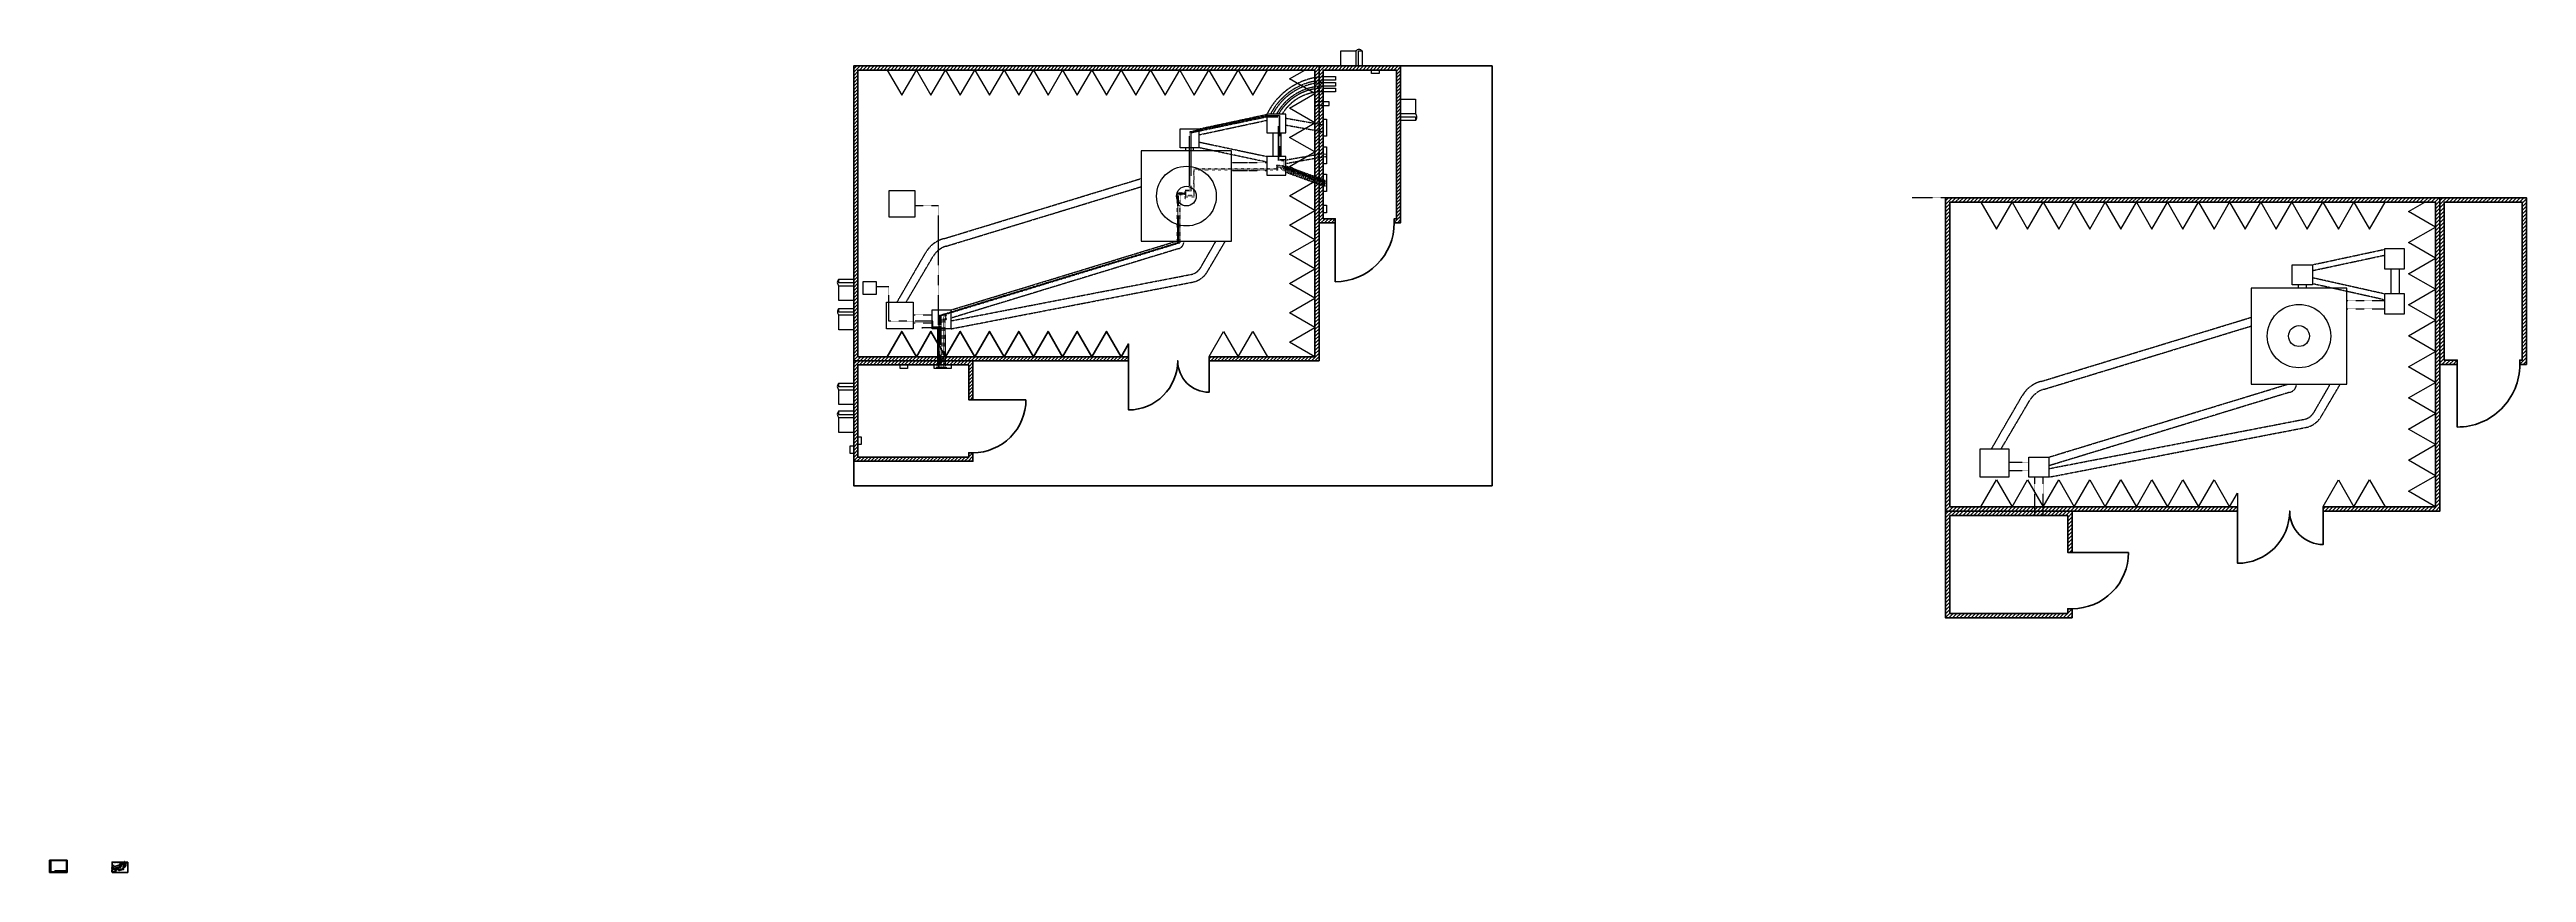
# Model space of a CAD drawing. Header units: millimetres. Extents: x 520 to 59890, y 214 to 19944.
import ezdxf

# ---------------------------------------------------------------- set-up
doc = ezdxf.new("R2010")
doc.units = ezdxf.units.MM
doc.header["$MEASUREMENT"] = 0
doc.linetypes.add('CENTER', pattern=[2, 1.25, -0.25, 0.25, -0.25])
doc.linetypes.add('DOTX2', pattern=[0.5, 0, -0.5])
doc.layers.get('0').update_dxf_attribs({"color": 94, "lineweight": 50})
for name, color, linetype, lineweight in [('1', 10, 'Continuous', 35), ('Items', 130, 'Continuous', 25), ('Linea discontinua', 10, 'CENTER', 25), ('Linea fina', 90, 'Continuous', 25), ('Linea gorda', 94, 'Continuous', 35)]:
    doc.layers.add(name, color=color, linetype=linetype, lineweight=lineweight)
for name, color, linetype, lineweight, plot in [('cables comunicacion', 104, 'CENTER', 25, False), ('Conectores', 30, 'CENTER', 25, False), ('RF Cables', 210, 'DOTX2', 25, False)]:
    doc.layers.add(name, color=color, linetype=linetype, lineweight=lineweight, plot=plot)
doc.layers.add('Cajetin', color=2, linetype='Continuous')
doc.styles.get("Standard").update_dxf_attribs({"font": 'arial.ttf', "height": 2.5})

msp = doc.modelspace()

# ---------------------------------------------------------------- hatches: boundary and pattern name
at = {"layer": 'Linea fina', "true_color": 0xed1f24}
h = msp.add_hatch(dxfattribs=at)
h.set_pattern_fill('ANSI31', color=240, scale=470.594271, style=0)
h.set_pattern_definition([(45, (18108.14, 9974.17), (-41.59505, 41.59505), [])])
h.paths.add_polyline_path([(19894, 15790), (19894, 19453), (22653, 19453), (30849, 19453), (30849, 15790), (30849, 12579), (22653, 12579), (19894, 12579)], flags=16)
h.paths.add_polyline_path([(22554, 12382), (22554, 10174), (19894, 10174), (19894, 12382)], flags=16)
h.paths.add_polyline_path([(31339, 15790), (31339, 15889), (31047, 15889), (31047, 19453), (32803, 19453), (32803, 15889), (32751, 15889), (32751, 15790), (32902, 15790), (32902, 19552), (19795, 19552), (19795, 10075), (22653, 10075), (22653, 10278), (22554, 10278), (22554, 11549), (22653, 11549), (22653, 12481), (26383, 12481), (26383, 12579), (28313, 12579), (28313, 12481), (30948, 12481), (30948, 15790)])
h = msp.add_hatch(dxfattribs=at)
h.set_pattern_fill('ANSI31', color=240, scale=500, style=0)
h.set_pattern_definition([(45, (44171.604, 6213.85), (-44.19417, 44.19417), [])])
h.paths.add_polyline_path([(46069, 12393), (46069, 16285), (49000, 16285), (57709, 16285), (57709, 12393), (57709, 8982), (49000, 8982), (46069, 8982)], flags=16)
h.paths.add_polyline_path([(48895, 8772), (48895, 6426), (46069, 6426), (46069, 8772)], flags=16)
h.paths.add_polyline_path([(58230, 12393), (58230, 12498), (57919, 12498), (57919, 16285), (59785, 16285), (59785, 12498), (59730, 12498), (59730, 12393), (59890, 12393), (59890, 16390), (45964, 16390), (45964, 6321), (49000, 6321), (49000, 6537), (48895, 6537), (48895, 7887), (49000, 7887), (49000, 8877), (52964, 8877), (52964, 8982), (55014, 8982), (55014, 8877), (57814, 8877), (57814, 12393)])
h = msp.add_hatch(dxfattribs=at)
h.set_pattern_fill('ANSI31', color=240, scale=11.716961, style=0)
h.set_pattern_definition([(45, (1976.2404, 225.7193), (-1.035643, 1.035643), [])])
h.paths.add_polyline_path([(2021, 371), (2021, 462), (2089, 462), (2293, 462), (2293, 371), (2293, 291), (2089, 291), (2021, 291)], flags=16)
h.paths.add_polyline_path([(2087, 286), (2087, 231), (2021, 231), (2021, 286)], flags=16)
h.paths.add_polyline_path([(2306, 371), (2306, 373), (2298, 373), (2298, 462), (2342, 462), (2342, 373), (2341, 373), (2341, 371), (2345, 371), (2345, 464), (2018, 464), (2018, 228), (2089, 228), (2089, 233), (2087, 233), (2087, 265), (2089, 265), (2089, 288), (2182, 288), (2182, 291), (2230, 291), (2230, 288), (2296, 288), (2296, 371)])

# ---------------------------------------------------------------- linework, layer by layer
for p, q in [((520, 513), (520, 216)), ((940, 513), (520, 513)), ((520, 216), (940, 216)), ((550, 503), (550, 226)), ((930, 503), (550, 503)), ((550, 226), (930, 226)), ((930, 226), (930, 503)), ((940, 216), (940, 513)), ((2398, 464), (2018, 464)), ((2018, 464), (2018, 214)), ((2018, 214), (2398, 214)), ((2398, 214), (2398, 464))]:
    msp.add_line(p, q)
msp.add_lwpolyline([(35096, 9485), (35096, 19552), (19795, 19552), (19795, 9485)], close=True)
at = {"layer": '1'}
for p, q in [((930, 256), (643, 256)), ((643, 256), (643, 226)), ((743, 251), (643, 251)), ((930, 241), (643, 241)), ((668, 256), (668, 226)), ((743, 246), (668, 246)), ((693, 256), (693, 241)), ((718, 256), (718, 241)), ((743, 256), (743, 241)), ((905, 241), (905, 256)), ((905, 241), (905, 226))]:
    msp.add_line(p, q, dxfattribs=at)
at = {"layer": 'cables comunicacion'}
for p, q in [((27579, 16473), (27579, 16482)), ((27579, 16482), (27712, 16482)), ((2212, 388), (2212, 388)), ((2212, 388), (2215, 388))]:
    msp.add_line(p, q, dxfattribs=at)
for points in [[(27888, 17956), (27875, 17956), (27875, 16545), (27863, 16545), (27751, 16545)], [(27845, 17627), (27845, 17685), (27845, 17972), (29700, 18361), (30000, 18361), (30000, 17309), (30125, 17309), (30125, 17138), (31021, 16812), (31082, 16812)], [(27900, 17956), (29700, 18334), (29971, 18334), (29971, 17285), (30103, 17285), (30103, 17126), (31023, 16789), (31082, 16789)], [(27751, 16569), (27845, 16569), (27845, 17652)], [(21819, 12325), (21819, 12364), (21831, 12364), (21831, 13433), (21831, 13669), (21831, 16196), (21263, 16196)], [(21849, 12325), (21849, 13316), (21849, 13567), (21907, 13585), (25917, 14809), (27567, 15313), (27567, 16492), (27738, 16492)], [(21862, 12325), (21862, 13316), (21862, 13567), (21919, 13585), (25930, 14809), (27579, 15313), (27579, 16473)], [(21881, 12325), (21881, 13316), (21881, 13567), (21938, 13585), (25949, 14809), (27598, 15313), (27598, 16202)], [(21805, 12325), (21805, 12370), (21825, 12370), (21825, 13287), (21688, 13287), (21688, 13429), (20634, 13429), (20634, 14257), (20335, 14257)], [(21780, 12325), (21780, 12377), (21814, 12377), (21814, 13272), (21688, 13272), (21439, 13272)], [(2068, 284), (2068, 285), (2069, 285), (2069, 308), (2065, 308), (2065, 312), (2039, 312), (2039, 332), (2032, 332)], [(2069, 284), (2069, 285), (2069, 285), (2069, 312), (2069, 318), (2069, 381), (2055, 381)], [(2068, 284), (2068, 286), (2069, 286), (2069, 308), (2065, 308), (2059, 308)], [(2069, 284), (2069, 309), (2069, 315), (2071, 316), (2171, 346), (2212, 359), (2212, 388), (2216, 388)], [(2070, 284), (2070, 309), (2070, 315), (2071, 316), (2171, 346), (2212, 359), (2212, 388)], [(2070, 284), (2070, 309), (2070, 315), (2072, 316), (2171, 346), (2213, 359), (2213, 381)], [(2220, 424), (2219, 424), (2219, 389), (2219, 389), (2216, 389)], [(2216, 390), (2219, 390), (2219, 417)], [(2219, 416), (2219, 418), (2219, 425), (2265, 435), (2272, 435), (2272, 408), (2275, 408), (2275, 404), (2298, 396), (2299, 396)], [(2220, 424), (2265, 434), (2272, 434), (2272, 408), (2275, 408), (2275, 404), (2298, 395), (2299, 395)]]:
    msp.add_lwpolyline(points, dxfattribs=at)
at = {"layer": 'Conectores'}
for p, q in [((29938, 17179), (29950, 17167)), ((29938, 17167), (29950, 17179)), ((29938, 17159), (29950, 17147)), ((29938, 17147), (29950, 17159)), ((27592, 16208), (27604, 16196)), ((27592, 16196), (27604, 16208)), ((27705, 16488), (27718, 16476)), ((27705, 16476), (27718, 16488)), ((21432, 13278), (21445, 13266)), ((21432, 13266), (21445, 13278)), ((2059, 308), (2059, 308)), ((2059, 308), (2059, 308)), ((2212, 381), (2213, 381)), ((2212, 381), (2213, 381)), ((2215, 388), (2215, 388)), ((2215, 388), (2215, 388)), ((2271, 405), (2271, 405)), ((2271, 405), (2271, 405)), ((2271, 405), (2271, 404)), ((2271, 404), (2271, 405))]:
    msp.add_line(p, q, dxfattribs=at)
for points in [[(27888, 17962), (27900, 17962), (27900, 17950), (27888, 17950)], [(29938, 17133), (29951, 17133), (29951, 17121), (29938, 17121)], [(29938, 17110), (29951, 17110), (29951, 17097), (29938, 17097)], [(29938, 17087), (29951, 17087), (29951, 17074), (29938, 17074)], [(29938, 17063), (29951, 17063), (29951, 17050), (29938, 17050)], [(31082, 16818), (31094, 16818), (31094, 16805), (31082, 16805)], [(31082, 16795), (31094, 16795), (31094, 16783), (31082, 16783)], [(31082, 16774), (31094, 16774), (31094, 16762), (31082, 16762)], [(31082, 16747), (31094, 16747), (31094, 16734), (31082, 16734)], [(31082, 16724), (31094, 16724), (31094, 16711), (31082, 16711)], [(31082, 16700), (31094, 16700), (31094, 16688), (31082, 16688)], [(31082, 16678), (31094, 16678), (31094, 16666), (31082, 16666)], [(27738, 16575), (27751, 16575), (27751, 16563), (27738, 16563)], [(27738, 16551), (27751, 16551), (27751, 16538), (27738, 16538)], [(27738, 16522), (27751, 16522), (27751, 16510), (27738, 16510)], [(27738, 16499), (27751, 16499), (27751, 16486), (27738, 16486)], [(27738, 16474), (27751, 16474), (27751, 16462), (27738, 16462)], [(27738, 16447), (27751, 16447), (27751, 16435), (27738, 16435)], [(27738, 16422), (27751, 16422), (27751, 16409), (27738, 16409)], [(27738, 16398), (27751, 16398), (27751, 16385), (27738, 16385)], [(27738, 16374), (27751, 16374), (27751, 16361), (27738, 16361)], [(21996, 13578), (22008, 13578), (22008, 13566), (21996, 13566)], [(21996, 13541), (22008, 13541), (22008, 13529), (21996, 13529)], [(21996, 13504), (22009, 13504), (22009, 13492), (21996, 13492)], [(21996, 13472), (22009, 13472), (22009, 13460), (21996, 13460)], [(21774, 12325), (21786, 12325), (21786, 12313), (21774, 12313)], [(21794, 12325), (21807, 12325), (21807, 12312), (21794, 12312)], [(21813, 12325), (21826, 12325), (21826, 12312), (21813, 12312)], [(21831, 12325), (21844, 12325), (21844, 12313), (21831, 12313)], [(21849, 12325), (21862, 12325), (21862, 12312), (21849, 12312)], [(21874, 12325), (21887, 12325), (21887, 12313), (21874, 12313)], [(21899, 12325), (21911, 12325), (21911, 12313), (21899, 12313)], [(21924, 12325), (21937, 12325), (21937, 12312), (21924, 12312)], [(21949, 12325), (21962, 12325), (21962, 12313), (21949, 12313)], [(21974, 12325), (21986, 12325), (21986, 12312), (21974, 12312)], [(21999, 12325), (22011, 12325), (22011, 12313), (21999, 12313)], [(2068, 284), (2068, 284), (2068, 284), (2068, 284)], [(2068, 284), (2068, 284), (2068, 284), (2068, 284)], [(2068, 284), (2069, 284), (2069, 284), (2068, 284)], [(2069, 284), (2069, 284), (2069, 284), (2069, 284)], [(2069, 284), (2070, 284), (2070, 284), (2069, 284)], [(2070, 284), (2070, 284), (2070, 284), (2070, 284)], [(2071, 284), (2071, 284), (2071, 284), (2071, 284)], [(2071, 284), (2072, 284), (2072, 284), (2071, 284)], [(2072, 284), (2072, 284), (2072, 284), (2072, 284)], [(2072, 284), (2073, 284), (2073, 284), (2072, 284)], [(2073, 315), (2073, 315), (2073, 315), (2073, 315)], [(2073, 315), (2073, 315), (2073, 314), (2073, 314)], [(2073, 314), (2073, 314), (2073, 313), (2073, 313)], [(2073, 313), (2073, 313), (2073, 313), (2073, 313)], [(2073, 284), (2073, 284), (2073, 284), (2073, 284)], [(2216, 390), (2216, 390), (2216, 390), (2216, 390)], [(2216, 389), (2216, 389), (2216, 389), (2216, 389)], [(2216, 389), (2216, 389), (2216, 388), (2216, 388)], [(2216, 388), (2216, 388), (2216, 387), (2216, 387)], [(2216, 388), (2216, 388), (2216, 388), (2216, 388)], [(2216, 387), (2216, 387), (2216, 387), (2216, 387)], [(2216, 386), (2216, 386), (2216, 385), (2216, 385)], [(2216, 386), (2216, 386), (2216, 386), (2216, 386)], [(2216, 385), (2216, 385), (2216, 385), (2216, 385)], [(2220, 425), (2220, 425), (2220, 424), (2220, 424)], [(2271, 404), (2271, 404), (2271, 404), (2271, 404)], [(2271, 403), (2271, 403), (2271, 402), (2271, 402)], [(2271, 403), (2271, 403), (2271, 403), (2271, 403)], [(2271, 402), (2271, 402), (2271, 402), (2271, 402)], [(2299, 396), (2300, 396), (2300, 396), (2299, 396)], [(2299, 396), (2300, 396), (2300, 395), (2299, 395)], [(2299, 395), (2300, 395), (2300, 395), (2299, 395)], [(2299, 394), (2300, 394), (2300, 394), (2299, 394)], [(2299, 394), (2300, 394), (2300, 393), (2299, 393)], [(2299, 393), (2300, 393), (2300, 392), (2299, 392)], [(2299, 393), (2300, 393), (2300, 393), (2299, 393)]]:
    msp.add_lwpolyline(points, close=True, dxfattribs=at)
at = {"layer": 'Items'}
for p, q in [((31982, 19909), (31982, 19552)), ((31982, 19552), (31895, 19552)), ((32902, 18244), (32902, 18332)), ((33259, 18244), (32902, 18244)), ((19437, 14436), (19795, 14436)), ((19795, 14436), (19795, 14348)), ((19437, 13734), (19795, 13734)), ((19795, 13734), (19795, 13647)), ((19437, 11943), (19795, 11943)), ((19795, 11943), (19795, 11855)), ((19437, 11278), (19795, 11278)), ((19795, 11278), (19795, 11190)), ((2009, 337), (2018, 337)), ((2009, 319), (2018, 319)), ((2009, 275), (2018, 275)), ((2009, 258), (2018, 258)), ((2018, 337), (2018, 335)), ((2018, 319), (2018, 317)), ((2018, 275), (2018, 273)), ((2018, 258), (2018, 256)), ((2322, 464), (2320, 464)), ((2322, 473), (2322, 464)), ((2345, 432), (2345, 434)), ((2353, 432), (2345, 432))]:
    msp.add_line(p, q, dxfattribs=at)
for points in [[(31982, 19552), (31895, 19552), (31895, 19909), (31982, 19909, 0.449405), (31828, 19909), (31828, 19552), (31471, 19552), (31828, 19552)], [(32902, 18244), (32902, 18332), (33259, 18332), (33259, 18244, 0.449405), (33259, 18399), (32902, 18399), (32902, 18756), (32902, 18399)], [(19795, 14436), (19795, 14348), (19437, 14348), (19437, 14436, 0.449405), (19437, 14281), (19795, 14281), (19795, 13924), (19795, 14281)], [(19795, 13734), (19795, 13647), (19437, 13647), (19437, 13734, 0.449405), (19437, 13580), (19795, 13580), (19795, 13223), (19795, 13580)], [(19795, 11943), (19795, 11855), (19437, 11855), (19437, 11943, 0.449405), (19437, 11788), (19795, 11788), (19795, 11431), (19795, 11788)], [(19795, 11278), (19795, 11190), (19437, 11190), (19437, 11278, 0.449405), (19437, 11123), (19795, 11123), (19795, 10766), (19795, 11123)], [(2018, 337), (2018, 335), (2009, 335), (2009, 337, 0.449405), (2009, 333), (2018, 333), (2018, 324), (2018, 333)], [(2018, 319), (2018, 317), (2009, 317), (2009, 319, 0.449405), (2009, 315), (2018, 315), (2018, 307), (2018, 315)], [(2018, 275), (2018, 273), (2009, 273), (2009, 275, 0.449405), (2009, 271), (2018, 271), (2018, 262), (2018, 271)], [(2018, 258), (2018, 256), (2009, 256), (2009, 258, 0.449405), (2009, 254), (2018, 254), (2018, 245), (2018, 254)], [(2322, 464), (2320, 464), (2320, 473), (2322, 473, 0.449405), (2318, 473), (2318, 464), (2309, 464), (2318, 464)], [(2345, 432), (2345, 434), (2353, 434), (2353, 432, 0.449405), (2353, 435), (2345, 435), (2345, 444), (2345, 435)]]:
    msp.add_lwpolyline(points, format="xyb", dxfattribs=at)
for points in [[(31471, 19552), (31471, 19909), (31828, 19909)], [(32902, 18756), (33259, 18756), (33259, 18399)], [(19795, 13924), (19437, 13924), (19437, 14281)], [(54277, 14304), (54277, 14784), (54758, 14784), (54758, 14304)], [(19795, 13223), (19437, 13223), (19437, 13580)], [(19795, 11431), (19437, 11431), (19437, 11788)], [(19795, 10766), (19437, 10766), (19437, 11123)], [(2018, 324), (2009, 324), (2009, 333)], [(2018, 307), (2009, 307), (2009, 315)], [(2018, 262), (2009, 262), (2009, 271)], [(2018, 245), (2009, 245), (2009, 254)], [(2309, 464), (2309, 473), (2318, 473)], [(2345, 444), (2353, 444), (2353, 435)]]:
    msp.add_lwpolyline(points, dxfattribs=at)
for points in [[(31342, 19294), (31342, 19208), (31047, 19208), (31047, 19294)], [(31342, 19153), (31342, 19067), (31047, 19067), (31047, 19153)], [(31342, 19016), (31342, 18930), (31047, 18930), (31047, 19016)], [(31982, 19552), (31895, 19552)], [(32388, 19370), (32207, 19370), (32207, 19453), (32388, 19453)], [(31047, 18690), (30849, 18690), (30849, 18604), (31047, 18604), (31195, 18604), (31195, 18690)], [(28071, 17589), (27620, 17589), (27620, 18041), (28071, 18041)], [(29700, 18398), (29700, 17946), (30152, 17946), (30152, 18398)], [(31047, 17906), (31047, 18234), (31047, 18275), (31129, 18275), (31129, 18234), (31129, 17865), (31047, 17865)], [(32902, 18244), (32902, 18332)], [(29700, 17381), (29700, 16929), (30152, 16929), (30152, 17381)], [(31047, 17242), (31047, 17570), (31047, 17611), (31129, 17611), (31129, 17570), (31129, 17201), (31047, 17201)], [(31047, 16583), (31047, 16911), (31047, 16952), (31129, 16952), (31129, 16911), (31129, 16542), (31047, 16542)], [(20648, 16564), (21263, 16564), (21263, 15926), (20648, 15926)], [(31047, 16028), (31047, 16209), (31129, 16209), (31129, 16028)], [(56488, 15164), (56488, 14684), (56968, 14684), (56968, 15164)], [(19795, 14436), (19795, 14348)], [(20022, 14384), (20335, 14384), (20335, 14074), (20022, 14074)], [(19795, 13734), (19795, 13647)], [(20581, 13888), (21222, 13888), (21222, 13248), (20581, 13248)], [(21673, 13700), (22125, 13700), (22125, 13248), (21673, 13248)], [(56488, 14084), (56488, 13604), (56968, 13604), (56968, 14084)], [(19795, 11943), (19795, 11855)], [(20907, 12382), (21088, 12382), (21088, 12299), (20907, 12299)], [(21764, 12382), (22092, 12382), (22133, 12382), (22133, 12300), (22092, 12300), (21723, 12300), (21723, 12382)], [(19795, 11278), (19795, 11190)], [(19713, 10262), (19713, 10443), (19795, 10443), (19795, 10262)], [(19894, 10478), (19894, 10659), (19976, 10659), (19976, 10478)], [(46799, 10372), (47480, 10372), (47480, 9692), (46799, 9692)], [(47960, 10172), (48440, 10172), (48440, 9692), (47960, 9692)], [(2016, 233), (2016, 237), (2018, 237), (2018, 233)], [(2018, 337), (2018, 335)], [(2018, 319), (2018, 317)], [(2018, 275), (2018, 273)], [(2018, 258), (2018, 256)], [(2021, 238), (2021, 243), (2023, 243), (2023, 238)], [(2024, 336), (2032, 336), (2032, 328), (2024, 328)], [(2038, 323), (2054, 323), (2054, 307), (2038, 307)], [(2039, 390), (2055, 390), (2055, 374), (2039, 374)], [(2046, 286), (2050, 286), (2050, 284), (2046, 284)], [(2065, 318), (2076, 318), (2076, 307), (2065, 307)], [(2067, 286), (2075, 286), (2076, 286), (2076, 284), (2075, 284), (2066, 284), (2066, 286)], [(2224, 415), (2213, 415), (2213, 427), (2224, 427)], [(2265, 435), (2265, 424), (2276, 424), (2276, 435)], [(2265, 410), (2265, 399), (2276, 399), (2276, 410)], [(2298, 443), (2293, 443), (2293, 441), (2298, 441), (2302, 441), (2302, 443)], [(2306, 458), (2306, 456), (2298, 456), (2298, 458)], [(2306, 454), (2306, 452), (2298, 452), (2298, 454)], [(2306, 451), (2306, 449), (2298, 449), (2298, 451)], [(2298, 423), (2298, 431), (2298, 432), (2300, 432), (2300, 431), (2300, 422), (2298, 422)], [(2298, 407), (2298, 415), (2298, 416), (2300, 416), (2300, 415), (2300, 406), (2298, 406)], [(2298, 390), (2298, 398), (2298, 399), (2300, 399), (2300, 398), (2300, 389), (2298, 389)], [(2298, 376), (2298, 381), (2300, 381), (2300, 376)], [(2322, 464), (2320, 464)], [(2332, 460), (2327, 460), (2327, 462), (2332, 462)], [(2345, 432), (2345, 434)]]:
    msp.add_lwpolyline(points, close=True, dxfattribs=at)
for centre, radius in [((31088, 17406), 41), ((27770, 16430), 235), ((54437, 13074), 250), ((2217, 386), 5.86), ((2299, 411), 1.02)]:
    msp.add_circle(centre, radius, dxfattribs=at)
at = {"layer": 'Linea discontinua'}
for p, q in [((28071, 18041), (29700, 18390)), ((28071, 17900), (29700, 18249)), ((30152, 18299), (31047, 18141)), ((30152, 18133), (31047, 17975)), ((27751, 17589), (27751, 17513)), ((27940, 17513), (27940, 17589)), ((28075, 17726), (28071, 17726)), ((29700, 17244), (28071, 17589)), ((28075, 17726), (29700, 17381)), ((31047, 17447), (30152, 17289)), ((31047, 17365), (30152, 17207)), ((21948, 15407), (26687, 16853)), ((22013, 15230), (26687, 16657)), ((30152, 17155), (31047, 16830)), ((30152, 17003), (31047, 16678)), ((45964, 16390), (45169, 16390)), ((22125, 13700), (27524, 15348)), ((28113, 14718), (28477, 15348)), ((28276, 14624), (28702, 15348)), ((54758, 14784), (56488, 15155)), ((54758, 14644), (56488, 15014)), ((54417, 14304), (54417, 14224)), ((54618, 14224), (54618, 14304)), ((56430, 13956), (54758, 14329)), ((56488, 14084), (54761, 14470)), ((56430, 13956), (56488, 13946)), ((48251, 11986), (53287, 13523)), ((48321, 11798), (53287, 13314)), ((48440, 10172), (54175, 11923)), ((54802, 11254), (55188, 11923)), ((54975, 11154), (55428, 11923)), ((2072, 361), (2190, 397)), ((2073, 357), (2190, 392)), ((2076, 318), (2211, 360)), ((2216, 415), (2216, 413)), ((2221, 413), (2221, 415)), ((2224, 427), (2265, 435)), ((2224, 423), (2265, 432)), ((2224, 419), (2265, 410)), ((2224, 419), (2224, 419)), ((2265, 407), (2224, 415)), ((2225, 344), (2234, 360)), ((2229, 341), (2240, 360)), ((2276, 433), (2298, 429)), ((2276, 429), (2298, 425)), ((2298, 412), (2276, 408)), ((2298, 410), (2276, 406)), ((2276, 405), (2298, 396)), ((2276, 401), (2298, 393))]:
    msp.add_line(p, q, dxfattribs=at)
for points in [[(29852, 17381), (29852, 17758), (29852, 17946)], [(30041, 17381), (30041, 17758), (30041, 17946)], [(28853, 17232), (29230, 17232), (29700, 17232)], [(28853, 17044), (29230, 17044), (29700, 17044)], [(20836, 13888), (20890, 13982), (21254, 14612), (21525, 15081)], [(21053, 13888), (21479, 14612), (21696, 14979)], [(27579, 15168), (22181, 13520), (22125, 13503)], [(22125, 13440), (27630, 14504), (27908, 14558)], [(22125, 13248), (27667, 14319), (27944, 14373)], [(56650, 14084), (56650, 14484), (56650, 14684)], [(56850, 14084), (56850, 14484), (56850, 14684)], [(55588, 13925), (55988, 13925), (56488, 13925)], [(55588, 13725), (55988, 13725), (56488, 13725)], [(21222, 13583), (21598, 13583), (21673, 13583)], [(21222, 13395), (21598, 13395), (21673, 13395)], [(21810, 12382), (21810, 12758), (21810, 13248)], [(21998, 12382), (21998, 12758), (21998, 13248)], [(47070, 10372), (47128, 10472), (47514, 11142), (47802, 11640)], [(47300, 10372), (47754, 11142), (47983, 11532)], [(54235, 11732), (48499, 9981), (48440, 9963)], [(48440, 9896), (54289, 11027), (54584, 11084)], [(48440, 9692), (54328, 10831), (54622, 10888)], [(47480, 10048), (47880, 10048), (47960, 10048)], [(47480, 9848), (47880, 9848), (47960, 9848)], [(48105, 8772), (48105, 9172), (48105, 9692)], [(48305, 8772), (48305, 9172), (48305, 9692)], [(2044, 323), (2046, 326), (2055, 341), (2061, 353)], [(2050, 323), (2060, 341), (2066, 350)], [(2054, 316), (2063, 316), (2065, 316)], [(2054, 311), (2063, 311), (2065, 311)], [(2068, 286), (2068, 295), (2068, 307)], [(2073, 286), (2073, 295), (2073, 307)], [(2212, 355), (2078, 314), (2076, 314)], [(2076, 312), (2213, 339), (2220, 340)], [(2076, 307), (2214, 334), (2221, 335)], [(2244, 406), (2253, 406), (2265, 406)], [(2244, 402), (2253, 402), (2265, 402)], [(2269, 410), (2269, 420), (2269, 424)], [(2273, 410), (2273, 420), (2273, 424)]]:
    msp.add_lwpolyline(points, dxfattribs=at)
for centre, radius, start, end in [((31150, 17680), 1617, 93.64595, 153.64595), ((31118, 17712), 1498, 92.73017, 152.73017), ((31098, 17732), 1422, 92.05631, 152.05631), ((31066, 17764), 1303, 90.85841, 150.85841), ((31048, 17782), 1234, 90.04688, 150.04688), ((31016, 17814), 1117, 88.43667, 148.43667), ((22132, 14730), 701, 105.28776, 150), ((22169, 14706), 546, 106.54955, 150), ((27524, 15348), 188, 286.76664, 0), ((27813, 14891), 346, 285.87751, 330), ((27813, 14891), 534, 284.21304, 330), ((48447, 11267), 745, 105.28776, 150), ((54176, 11923), 200, 286.76664, 0), ((48486, 11242), 580, 106.54955, 150), ((54483, 11438), 368, 285.87751, 330), ((54483, 11438), 568, 284.21304, 330), ((2076, 344), 17.5, 105.28776, 150), ((2077, 344), 13.6, 106.54955, 150), ((2211, 360), 4.68, 286.76664, 0), ((2218, 348), 8.62, 285.87751, 330), ((2218, 348), 13.3, 284.21304, 330), ((2301, 418), 40.3, 93.64595, 153.64595), ((2300, 418), 37.3, 92.73017, 152.73017), ((2300, 419), 35.4, 92.05631, 152.05631), ((2299, 420), 32.4, 90.85841, 150.85841), ((2298, 420), 30.7, 90.04688, 150.04688), ((2298, 421), 27.8, 88.43667, 148.43667)]:
    msp.add_arc(centre, radius, start, end, dxfattribs=at)
at = {"layer": 'Linea fina'}
for p, q in [((54758, 14304), (54277, 14304)), ((52964, 9309), (52964, 8982))]:
    msp.add_line(p, q, dxfattribs=at)
for points in [[(20595, 19453), (20946, 18846), (21296, 19453), (21647, 18846), (21998, 19453), (22348, 18846), (22699, 19453), (23050, 18846), (23400, 19453), (23751, 18846), (24102, 19453), (24452, 18846), (24803, 19453), (25153, 18846), (25504, 19453), (25855, 18846), (26205, 19453), (26556, 18846), (26907, 19453), (27257, 18846), (27608, 19453), (27958, 18846), (28309, 19453), (28660, 18846), (29010, 19453), (29361, 18846), (29712, 19453)], [(30849, 12579), (30242, 12930), (30849, 13281), (30242, 13631), (30849, 13982), (30242, 14333), (30849, 14683), (30242, 15034), (30849, 15384), (30242, 15735), (30849, 16086), (30242, 16436), (30849, 16787), (30242, 17138), (30849, 17488), (30242, 17839), (30849, 18190), (30242, 18540), (30849, 18891), (30242, 19241), (30608, 19453)], [(46814, 16285), (47187, 15640), (47559, 16285), (47932, 15640), (48304, 16285), (48677, 15640), (49049, 16285), (49422, 15640), (49794, 16285), (50167, 15640), (50539, 16285), (50912, 15640), (51285, 16285), (51657, 15640), (52030, 16285), (52402, 15640), (52775, 16285), (53147, 15640), (53520, 16285), (53892, 15640), (54265, 16285), (54637, 15640), (55010, 16285), (55383, 15640), (55755, 16285), (56128, 15640), (56500, 16285)], [(57709, 8982), (57063, 9354), (57709, 9727), (57063, 10100), (57709, 10472), (57063, 10845), (57709, 11217), (57063, 11590), (57709, 11962), (57063, 12335), (57709, 12707), (57063, 13080), (57709, 13452), (57063, 13825), (57709, 14197), (57063, 14570), (57709, 14943), (57063, 15315), (57709, 15688), (57063, 16060), (57453, 16285)], [(28313, 12586), (28660, 13187), (29010, 12579), (29361, 13187), (29712, 12579)], [(46814, 8982), (47187, 9627), (47559, 8982), (47932, 9627), (48304, 8982), (48677, 9627), (49049, 8982), (49422, 9627), (49794, 8982), (50167, 9627), (50539, 8982), (50912, 9627), (51285, 8982), (51657, 9627), (52030, 8982), (52402, 9627), (52775, 8982), (52964, 9309)], [(55014, 8988), (55383, 9627), (55755, 8982), (56128, 9627), (56500, 8982)], [(2038, 462), (2047, 447), (2056, 462), (2064, 447), (2073, 462), (2082, 447), (2091, 462), (2099, 447), (2108, 462), (2117, 447), (2125, 462), (2134, 447), (2143, 462), (2152, 447), (2160, 462), (2169, 447), (2178, 462), (2187, 447), (2195, 462), (2204, 447), (2213, 462), (2221, 447), (2230, 462), (2239, 447), (2248, 462), (2256, 447), (2265, 462)], [(2230, 291), (2239, 306), (2248, 291), (2256, 306), (2265, 291)], [(2293, 291), (2278, 299), (2293, 308), (2278, 317), (2293, 326), (2278, 334), (2293, 343), (2278, 352), (2293, 360), (2278, 369), (2293, 378), (2278, 387), (2293, 395), (2278, 404), (2293, 413), (2278, 422), (2293, 430), (2278, 439), (2293, 448), (2278, 456), (2287, 462)]]:
    msp.add_lwpolyline(points, dxfattribs=at)
for points in [[(26687, 17513), (26687, 15348), (28853, 15348), (28853, 17513)], [(53287, 14224), (53287, 11923), (55588, 11923), (55588, 14224)], [(2190, 413), (2190, 360), (2244, 360), (2244, 413)]]:
    msp.add_lwpolyline(points, close=True, dxfattribs=at)
for centre, radius in [((27770, 16430), 716), ((54437, 13074), 760), ((2217, 386), 17.8)]:
    msp.add_circle(centre, radius, dxfattribs=at)
at = {"layer": 'Linea gorda'}
for p, q in [((30948, 15790), (30948, 19552)), ((57814, 12393), (57814, 16390)), ((22653, 12481), (19795, 12481)), ((49000, 8877), (45964, 8877)), ((2089, 288), (2018, 288)), ((2296, 371), (2296, 464))]:
    msp.add_line(p, q, dxfattribs=at)
for points in [[(22653, 10278), (22653, 10075), (19795, 10075), (19795, 12481), (19795, 15790), (19795, 19552), (22653, 19552), (30948, 19552), (32902, 19552), (32902, 15790), (32751, 15790)], [(49000, 6537), (49000, 6321), (45964, 6321), (45964, 8877), (45964, 12393), (45964, 16390), (49000, 16390), (57814, 16390), (59890, 16390), (59890, 12393), (59730, 12393)], [(31339, 15790), (30948, 15790), (30948, 12481), (28313, 12481)], [(20595, 12579), (20946, 13187), (21296, 12579), (21647, 13187), (21998, 12579), (22348, 13187), (22699, 12579), (23050, 13187), (23400, 12579), (23751, 13187), (24102, 12579), (24452, 13187), (24803, 12579), (25153, 13187), (25504, 12579), (25855, 13187), (26205, 12579), (26383, 12888), (26383, 12579), (26383, 12481), (22653, 12481), (22653, 11549)], [(58230, 12393), (57814, 12393), (57814, 8877), (55014, 8877)], [(52964, 8982), (52964, 8877), (49000, 8877), (49000, 7887)], [(2089, 233), (2089, 228), (2018, 228), (2018, 288), (2018, 371), (2018, 464), (2089, 464), (2296, 464), (2345, 464), (2345, 371), (2341, 371)], [(2038, 291), (2047, 306), (2056, 291), (2064, 306), (2073, 291), (2082, 306), (2091, 291), (2099, 306), (2108, 291), (2117, 306), (2125, 291), (2134, 306), (2143, 291), (2152, 306), (2160, 291), (2169, 306), (2178, 291), (2182, 298), (2182, 291), (2182, 288), (2089, 288), (2089, 265)], [(2306, 371), (2296, 371), (2296, 288), (2230, 288)]]:
    msp.add_lwpolyline(points, dxfattribs=at)
for points in [[(26383, 12579), (22653, 12579), (19894, 12579), (19894, 15790), (19894, 19453), (22653, 19453), (30849, 19453), (30849, 15790), (30849, 12579), (28313, 12579), (28313, 12481), (28313, 11728, -0.414214), (27560, 12481, -0.414214), (26383, 11304), (26383, 12481)], [(52964, 8982), (49000, 8982), (46069, 8982), (46069, 12393), (46069, 16285), (49000, 16285), (57709, 16285), (57709, 12393), (57709, 8982), (55014, 8982), (55014, 8877), (55014, 8077, -0.414214), (54214, 8877, -0.414214), (52964, 7627), (52964, 8877)], [(2182, 291), (2089, 291), (2021, 291), (2021, 371), (2021, 462), (2089, 462), (2293, 462), (2293, 371), (2293, 291), (2230, 291), (2230, 288), (2230, 269, -0.414214), (2212, 288, -0.414214), (2182, 259), (2182, 288)]]:
    msp.add_lwpolyline(points, format="xyb", dxfattribs=at)
for points in [[(31339, 15790), (31339, 15889), (31047, 15889), (31047, 19453), (32803, 19453), (32803, 15889), (32751, 15889), (32751, 15790, -0.414214), (31339, 14378)], [(58230, 12393), (58230, 12498), (57919, 12498), (57919, 16285), (59785, 16285), (59785, 12498), (59730, 12498), (59730, 12393, -0.414214), (58230, 10893)], [(23923, 11549, -0.414214), (22653, 10278), (22554, 10278), (22554, 10174), (19894, 10174), (19894, 12382), (22554, 12382), (22554, 11549), (22653, 11549)], [(50350, 7887, -0.414214), (49000, 6537), (48895, 6537), (48895, 6426), (46069, 6426), (46069, 8772), (48895, 8772), (48895, 7887), (49000, 7887)], [(2121, 265, -0.414214), (2089, 233), (2087, 233), (2087, 231), (2021, 231), (2021, 286), (2087, 286), (2087, 265), (2089, 265)], [(2306, 371), (2306, 373), (2298, 373), (2298, 462), (2342, 462), (2342, 373), (2341, 373), (2341, 371, -0.414214), (2306, 335)]]:
    msp.add_lwpolyline(points, format="xyb", close=True, dxfattribs=at)
at = {"layer": 'RF Cables'}
for p, q in [((21937, 13568), (21953, 13572)), ((2072, 315), (2072, 315))]:
    msp.add_line(p, q, dxfattribs=at)
for points in [[(29938, 17080), (27937, 17080), (27937, 16441), (27751, 16441)], [(27751, 16416), (27957, 16416), (27957, 17016), (27957, 17056), (29938, 17056)], [(29944, 17173), (30084, 17173), (30084, 17126), (30084, 17111), (31025, 16768), (31082, 16768)], [(29944, 17153), (30069, 17153), (30069, 17100), (31025, 16752), (31055, 16741), (31082, 16741)], [(31082, 16717), (31055, 16717), (31025, 16728), (30069, 17076), (30052, 17083), (30052, 17127), (29951, 17127)], [(31082, 16694), (31055, 16694), (31026, 16705), (30070, 17053), (30037, 17065), (30037, 17104), (29951, 17104)], [(21837, 12325), (21837, 13570), (21888, 13585), (25899, 14809), (27548, 15313), (27548, 16516), (27738, 16516)], [(21905, 12325), (21905, 13316), (21905, 13568), (21963, 13585), (25973, 14809), (27623, 15313), (27623, 16202), (27623, 16468), (27738, 16468)], [(21937, 12325), (21937, 13498), (21937, 13568)], [(21953, 13572), (21996, 13572)], [(21955, 12325), (21955, 13460), (21955, 13535), (21996, 13535)], [(21955, 13527), (21955, 13527)], [(21980, 12325), (21980, 13423), (21980, 13498), (21996, 13498)], [(22005, 12325), (22005, 12359), (21989, 12359), (21989, 13391), (21989, 13466), (21996, 13466)], [(2069, 284), (2069, 315), (2070, 316), (2170, 346), (2211, 359), (2211, 389), (2216, 389)], [(2071, 284), (2071, 309), (2071, 315), (2072, 316), (2172, 346), (2213, 359), (2213, 381), (2213, 387), (2216, 387)], [(2072, 284), (2072, 313), (2072, 315)], [(2072, 315), (2073, 315)], [(2072, 284), (2072, 313), (2072, 314), (2073, 314)], [(2072, 314), (2072, 314)], [(2073, 284), (2073, 312), (2073, 313), (2073, 313)], [(2073, 284), (2073, 285), (2073, 285), (2073, 311), (2073, 313), (2073, 313)], [(2271, 403), (2221, 403), (2221, 387), (2216, 387)], [(2216, 386), (2221, 386), (2221, 401), (2221, 402), (2271, 402)], [(2271, 405), (2274, 405), (2274, 404), (2274, 403), (2298, 395), (2299, 395)], [(2299, 394), (2299, 394), (2298, 394), (2274, 403), (2274, 403), (2274, 404), (2271, 404)], [(2271, 404), (2274, 404), (2274, 403), (2298, 394), (2299, 394), (2299, 394)], [(2299, 393), (2299, 393), (2298, 393), (2274, 402), (2273, 402), (2273, 403), (2271, 403)]]:
    msp.add_lwpolyline(points, dxfattribs=at)

# ---------------------------------------------------------------- texts
at = {"layer": 'Cajetin'}
for s, width, insert, char_height, attachment_point in [(' Unidades', 25, (643, 253), 2.5, 4), (' Escala:', 25, (643, 238), 2.5, 4), (' Dibujado', 25, (668, 248), 2.5, 4), (' Revisado', 25, (668, 243), 2.5, 4), (' Tema:', 25, (668, 238), 2.5, 4), (' Nombre', 25, (693, 253), 2.5, 4), (' Fecha', 25, (718, 253), 2.5, 4), ('ALTER TECHNOLOGY ', 187, (836, 248), 6, 5), (' ATNF0935.A', 25, (905, 246), 2.5, 4), (' Nº Referencia', 25, (905, 253), 2.5, 4), (' Nº de plano', 25, (905, 238), 2.5, 4)]:
    msp.add_mtext_dynamic_manual_height_columns(s, width=width, gutter_width=12.5, heights=[0], dxfattribs=dict(at, insert=insert, char_height=char_height, attachment_point=attachment_point))
at = {"layer": 'Conectores'}
for s, width, gutter_width, heights, insert, char_height, attachment_point in [('RJ 45 - FO', 16.94, 12.5, [0], (27887, 17948), 2.5, 1), ('4R 2V 1K', 14.95, 12.5, [0], (29937, 17119), 2.5, 1), ('4R 5V 2K', 14.95, 12.5, [0], (29937, 17049), 2.5, 1), ('4R 5V 1N', 14.95, 12.5, [0], (29938, 17096), 2.5, 1), ('4R 5V 2N', 14.95, 12.5, [0], (29938, 17073), 2.5, 1), ('RJ45-Aux2', 14.95, 12.5, [0], (31080, 16804), 2.5, 1), ('FO_Aux2', 14.77, 12.5, [2.54], (31081, 16781), 2.5, 1), ('4R 2V 1N', 14.95, 12.5, [0], (31081, 16733), 2.5, 1), ('4R 2V 1K', 14.95, 12.5, [0], (31081, 16709), 2.5, 1), ('Revolver', 14.95, 12.5, [0], (31081, 16664), 2.5, 1), ('4R 5V 1K', 14.95, 12.5, [0], (31082, 16760), 2.5, 1), ('4R 5V 1N', 14.95, 12.5, [0], (31082, 16686), 2.5, 1), ('RJ 45 - FO', 16.94, 12.5, [0], (27737, 16537), 2.5, 1), ('RJ45-4R', 14.95, 12.5, [0], (27737, 16561), 2.5, 1), ('1R 5V 1N', 14.95, 12.5, [0], (27738, 16508), 2.5, 1), ('F.O Mesa 1', 24.46, 12.5, [0], (27737, 16485), 2.5, 1), ('1R 5V 1K', 22.27, 12.5, [0], (27738, 16460), 2.5, 1), ('4R 5V 2N', 14.95, 12.5, [0], (27738, 16433), 2.5, 1), ('4R 5V 2K', 14.95, 12.5, [0], (27738, 16408), 2.5, 1), ('Fibras 1R', 14.95, 12.5, [0], (27738, 16383), 2.5, 1), ('VGA', 14.95, 12.5, [0], (27744, 16359), 2.5, 5), ('1R 4V 2K', 14.95, 12.5, [0], (21995, 13528), 2.5, 1), ('1R 4V 1K', 14.95, 12.5, [0], (21995, 13565), 2.5, 1), ('1R 4V 1N', 14.95, 12.5, [0], (21996, 13491), 2.5, 1), ('1R 4V 2N', 14.95, 12.5, [0], (21996, 13458), 2.5, 1), ('Revolver 1 (Fo externa)', 20.16, 12.5, [0], (21771, 12312), 2.5, 1), ('Mesa/ Mastil (camara video)', 14.95, 12.5, [0], (21794, 12311), 2.5, 1), ('Mastil', 14.95, 12.5, [0], (21814, 12309), 2.5, 1), ('1R 5V 1N', 14.95, 12.5, [0], (21830, 12311), 2.5, 1), ('FO. Mesa 1\\PFO. Mesa 2', 18.88, 12.5, [0], (21848, 12311), 2.5, 1), ('FO. Motor mesa', 19.17, 12.5, [0], (21874, 12310), 2.5, 1), ('1R 5V 1K', 14.95, 12.5, [0], (21898, 12310), 2.5, 1), ('1R 4V 1K', 14.95, 12.5, [0], (21924, 12310), 2.5, 1), ('1R 4V 2K', 14.95, 12.5, [0], (21948, 12310), 2.5, 1), ('1R 4V 1N', 14.95, 12.5, [0], (21973, 12310), 2.5, 1), ('1R 4V 2N', 14.95, 12.5, [0], (21998, 12311), 2.5, 1), ('Revolver 1 (Fo externa)', 0.502, 0.311, [0], (2067, 284), 0.0622, 1), ('Mesa/ Mastil (camara video)', 0.372, 0.311, [0], (2068, 284), 0.0622, 1), ('1R 5V 1N', 0.372, 0.311, [0], (2069, 284), 0.0622, 1), ('FO. Mesa 1\\PFO. Mesa 2', 0.47, 0.311, [0], (2069, 284), 0.0622, 1), ('Mastil', 0.372, 0.311, [0], (2068, 284), 0.0622, 1), ('FO. Motor mesa', 0.477, 0.311, [0], (2070, 284), 0.0622, 1), ('1R 5V 1K', 0.372, 0.311, [0], (2071, 284), 0.0622, 1), ('1R 4V 1K', 0.372, 0.311, [0], (2071, 284), 0.0622, 1), ('1R 4V 2K', 0.372, 0.311, [0], (2072, 284), 0.0622, 1), ('1R 4V 1N', 0.372, 0.311, [0], (2072, 284), 0.0622, 1), ('1R 4V 1K', 0.372, 0.311, [0], (2073, 315), 0.0622, 1), ('1R 4V 2K', 0.372, 0.311, [0], (2073, 314), 0.0622, 1), ('1R 4V 1N', 0.372, 0.311, [0], (2073, 313), 0.0622, 1), ('1R 4V 2N', 0.372, 0.311, [0], (2073, 312), 0.0622, 1), ('1R 4V 2N', 0.372, 0.311, [0], (2073, 284), 0.0622, 1), ('RJ45-4R', 0.372, 0.311, [0], (2216, 390), 0.0622, 1), ('RJ 45 - FO', 0.422, 0.311, [0], (2216, 389), 0.0622, 1), ('1R 5V 1N', 0.372, 0.311, [0], (2216, 388), 0.0622, 1), ('F.O Mesa', 0.372, 0.311, [0], (2216, 388), 0.0622, 1), ('1R 5V 1K', 0.555, 0.311, [0], (2216, 387), 0.0622, 1), ('4R 5V 2N', 0.372, 0.311, [0], (2216, 387), 0.0622, 1), ('4R 5V 2K', 0.372, 0.311, [0], (2216, 386), 0.0622, 1), ('VGA', 0.372, 0.311, [0], (2216, 385), 0.0622, 5), ('Fibras 1R', 0.372, 0.311, [0], (2216, 385), 0.0622, 1), ('RJ 45 - FO', 0.422, 0.311, [0], (2220, 424), 0.0622, 1), ('4R 2V 1K', 0.372, 0.311, [0], (2271, 404), 0.0622, 1), ('4R 5V 1N', 0.372, 0.311, [0], (2271, 403), 0.0622, 1), ('4R 5V 2K', 0.372, 0.311, [0], (2271, 402), 0.0622, 1), ('4R 5V 2N', 0.372, 0.311, [0], (2271, 402), 0.0622, 1), ('RJ45-Aux2', 0.372, 0.311, [0], (2299, 396), 0.0622, 1), ('4R 5V 1K', 0.372, 0.311, [0], (2299, 395), 0.0622, 1), ('FO_Aux2', 0.368, 0.311, [0.0633], (2299, 395), 0.0622, 1), ('4R 2V 1N', 0.372, 0.311, [0], (2299, 394), 0.0622, 1), ('4R 5V 1N', 0.372, 0.311, [0], (2299, 393), 0.0622, 1), ('4R 2V 1K', 0.372, 0.311, [0], (2299, 393), 0.0622, 1), ('Revolver', 0.372, 0.311, [0], (2299, 392), 0.0622, 1)]:
    msp.add_mtext_dynamic_manual_height_columns(s, width=width, gutter_width=gutter_width, heights=heights, dxfattribs=dict(at, insert=insert, char_height=char_height, attachment_point=attachment_point))

doc.saveas('drawing.dxf')
